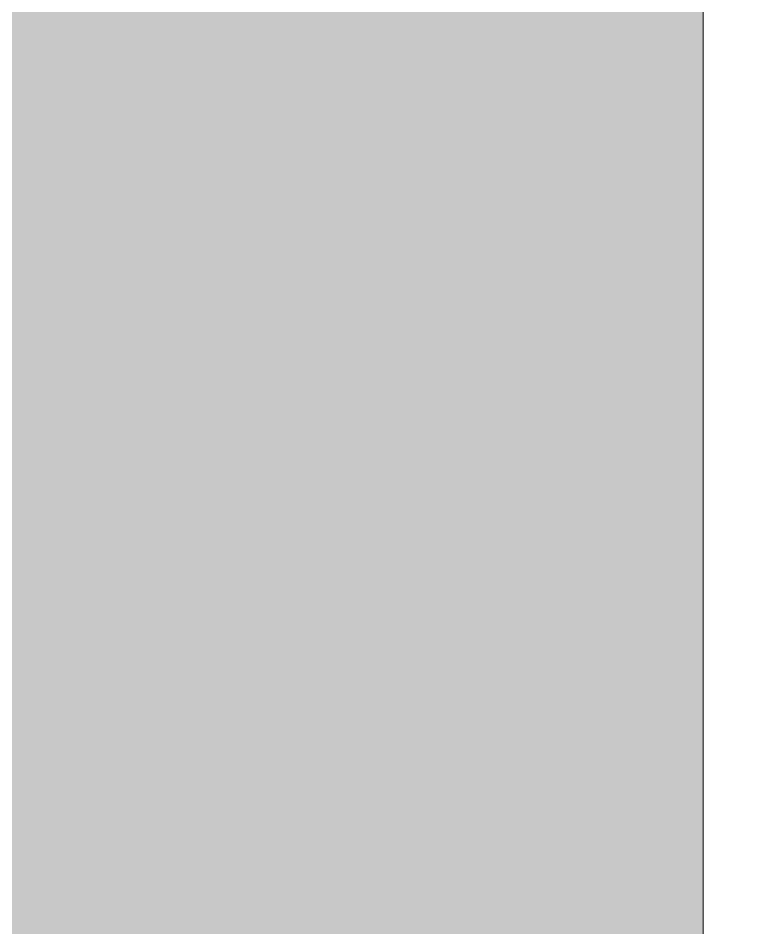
# Model space of a CAD drawing. Header units: metres. Extents: x 8 to 2416, y -346 to 476.
# Drawn here: x 221.3949 to 221.7321, y -188.2407 to -187.82 of the extents above; entities that cross this region are included whole.
import ezdxf

# ---------------------------------------------------------------- set-up
doc = ezdxf.new("R2010")
doc.units = ezdxf.units.M
doc.linetypes.add('0', pattern=[0])
doc.layers.get('0').update_dxf_attribs({"color": 250, "linetype": '0', "lineweight": 20})
for name, color, linetype, lineweight in [('A-WALL', 250, 'Continuous', 20), ('baños', 140, 'Continuous', 0), ('SE-3', 253, 'Continuous', 5)]:
    doc.layers.add(name, color=color, linetype=linetype, lineweight=lineweight)
doc.styles.get("Standard").update_dxf_attribs({"font": 'arial.ttf', "height": 0.1875})

# ---------------------------------------------------------------- blocks, each defined once
blk = doc.blocks.new('PL BASE 2N NASAS 09')
at = {"layer": 'A-WALL'}
blk.add_line((171.74755, -19.45171), (171.74755, -21.37171), dxfattribs=at)
at = {"layer": 'baños', "linetype": 'Continuous', "flags": 8}
for tag, p in [('MODELNUMBER', (167.1329, -5.63062, 0)), ('TRADENAME', (167.1329, -5.63066, 0)), ('PRODUCT', (167.1329, -5.6307, 0)), ('MATERIAL', (167.1329, -5.63074, 0)), ('MODELNUMBER', (168.30765, -5.63062, 0)), ('TRADENAME', (168.30765, -5.63066, 0)), ('PRODUCT', (168.30765, -5.6307, 0)), ('MATERIAL', (168.30765, -5.63074, 0))]:
    blk.add_attdef(tag, p, '', height=0.0000254, rotation=180.0001, dxfattribs=at)
blk = doc.blocks.new('PL MUEBLES 2N NASAS 09')
blk.add_blockref('PL BASE 2N NASAS 09', (49.91428, 62.71701))

msp = doc.modelspace()

# ---------------------------------------------------------------- hatches: boundary and pattern name
at = {"layer": 'SE-3', "true_color": 0xffc78f, "transparency": 33554483}
h = msp.add_hatch(color=31, dxfattribs=at)
h.dxf.hatch_style = 1
edge = h.paths.add_edge_path()
edge.add_arc((218.57182, -187.6532), 0.04, 0, 90, ccw=False)
edge.add_line((218.61182, -187.6532), (218.61182, -188.5132))
edge.add_line((218.61182, -188.5132), (218.61182, -189.5732))
edge.add_arc((218.57182, -189.5732), 0.04, 270, 360, ccw=False)
edge.add_line((218.57182, -189.6132), (218.45015, -189.61324))
edge.add_arc((218.45182, -189.6532), 0.04, 92.3972, 177.4822)
edge.add_line((218.41186, -189.65145), (218.41182, -189.7232))
edge.add_arc((218.45182, -189.7232), 0.04, 180, 270)
edge.add_line((218.45182, -189.7632), (217.42182, -189.7623))
edge.add_line((217.42182, -189.7623), (217.45011, -189.75059))
edge.add_line((217.45011, -189.75059), (217.46182, -189.7223))
edge.add_line((217.46182, -189.7223), (217.46173, -189.64956))
edge.add_arc((217.42182, -189.6523), 0.04, 3.9348, 90)
edge.add_line((217.42182, -189.6123), (216.71182, -189.6132))
edge.add_line((216.71182, -189.6132), (216.71182, -189.5632))
edge.add_line((216.71182, -189.5632), (216.71182, -187.6832))
edge.add_arc((216.78182, -187.6832), 0.07, 90, 180, ccw=False)
edge.add_line((216.78182, -187.6132), (217.42182, -187.6132))
edge.add_line((217.42182, -187.6132), (217.46182, -187.5732))
edge.add_line((217.46182, -187.5732), (217.46182, -187.4532))
edge.add_line((217.46182, -187.4532), (217.42182, -187.4132))
edge.add_line((217.42182, -187.4132), (218.45182, -187.4132))
edge.add_line((218.45182, -187.4132), (218.41182, -187.4532))
edge.add_line((218.41182, -187.4532), (218.41182, -187.5732))
edge.add_line((218.41182, -187.5732), (218.44989, -187.61316))
edge.add_line((218.44989, -187.61316), (218.57182, -187.6132))
edge = h.paths.add_edge_path()
edge.add_line((221.67182, -189.7632), (216.75182, -189.7623))
edge.add_arc((216.75182, -189.8023), 0.04, 90, 180)
edge.add_line((216.71182, -189.8023), (216.71182, -193.16323))
edge.add_arc((216.76182, -193.16323), 0.05, 180, 270)
edge.add_line((216.76182, -193.21323), (221.66182, -193.21323))
edge.add_arc((221.66182, -193.16323), 0.05, 270, 360)
edge.add_line((221.71182, -193.16323), (221.71182, -189.8032))
edge.add_arc((221.67182, -189.8032), 0.04, 360, 450)
edge = h.paths.add_edge_path()
edge.add_arc((218.80182, -187.6532), 0.04, 90, 180)
edge.add_line((218.76182, -187.6532), (218.76182, -188.5132))
edge.add_arc((218.71182, -188.5132), 0.05, 270, 360, ccw=False)
edge.add_line((218.71182, -188.5632), (218.66182, -188.5632))
edge.add_arc((218.66182, -188.5132), 0.05, 180, 270, ccw=False)
edge.add_line((218.61182, -188.5132), (218.61185, -189.50165))
edge.add_arc((218.65182, -189.5032), 0.04, 90, 177.7727, ccw=False)
edge.add_line((218.65182, -189.4632), (218.72182, -189.4632))
edge.add_arc((218.72182, -189.5032), 0.04, 0, 90, ccw=False)
edge.add_line((218.76182, -189.5032), (218.76182, -189.5732))
edge.add_arc((218.80182, -189.5732), 0.04, 180, 270)
edge.add_line((218.80182, -189.6132), (221.64182, -189.6132))
edge.add_arc((221.64182, -189.5432), 0.07, 270, 360)
edge.add_line((221.71182, -189.5432), (221.71182, -187.6532))
edge.add_arc((221.67182, -187.6532), 0.04, 0, 90)
edge.add_line((221.67182, -187.6132), (218.80182, -187.6132))
edge = h.paths.add_edge_path()
edge.add_line((221.86182, -187.6532), (221.86182, -187.6832))
edge.add_line((221.86182, -187.6832), (221.86182, -189.5632))
edge.add_arc((221.91182, -189.5632), 0.05, 180, 270)
edge.add_line((221.91182, -189.6132), (223.87182, -189.6132))
edge.add_arc((223.87182, -189.5732), 0.04, 270, 360)
edge.add_line((223.91182, -189.5732), (223.91182, -188.7773))
edge.add_arc((223.95182, -188.7773), 0.04, 90, 180, ccw=False)
edge.add_line((223.95182, -188.7373), (224.07182, -188.7373))
edge.add_arc((224.07182, -188.7773), 0.04, 0, 90, ccw=False)
edge.add_line((224.11182, -188.7773), (224.11108, -187.75498))
edge.add_arc((224.07182, -187.7473), 0.04, 270, 348.9301, ccw=False)
edge.add_line((224.07182, -187.7873), (223.95182, -187.7873))
edge.add_arc((223.95182, -187.7473), 0.04, 180, 270, ccw=False)
edge.add_line((223.91182, -187.7473), (223.91182, -187.6532))
edge.add_arc((223.87182, -187.6532), 0.04, 0, 90)
edge.add_line((223.87182, -187.6132), (222.97129, -187.61282))
edge.add_arc((222.97678, -187.5732), 0.04, 180, 262.1166, ccw=False)
edge.add_line((222.93678, -187.5732), (222.93678, -187.45155))
edge.add_arc((222.97678, -187.45155), 0.04, 94.5466, 180, ccw=False)
edge.add_line((222.97361, -187.41168), (221.94678, -187.4132))
edge.add_arc((221.94678, -187.4532), 0.04, 0, 90, ccw=False)
edge.add_line((221.98678, -187.4532), (221.98678, -187.5732))
edge.add_arc((221.94678, -187.5732), 0.04, -90, 0, ccw=False)
edge.add_line((221.94678, -187.6132), (221.90502, -187.6132))
edge.add_arc((221.90202, -187.65328), 0.04019, 85.713, 179.8867)

# ---------------------------------------------------------------- block references
msp.add_blockref('PL MUEBLES 2N NASAS 09', (0.05, -230.9185))

doc.saveas('drawing.dxf')
